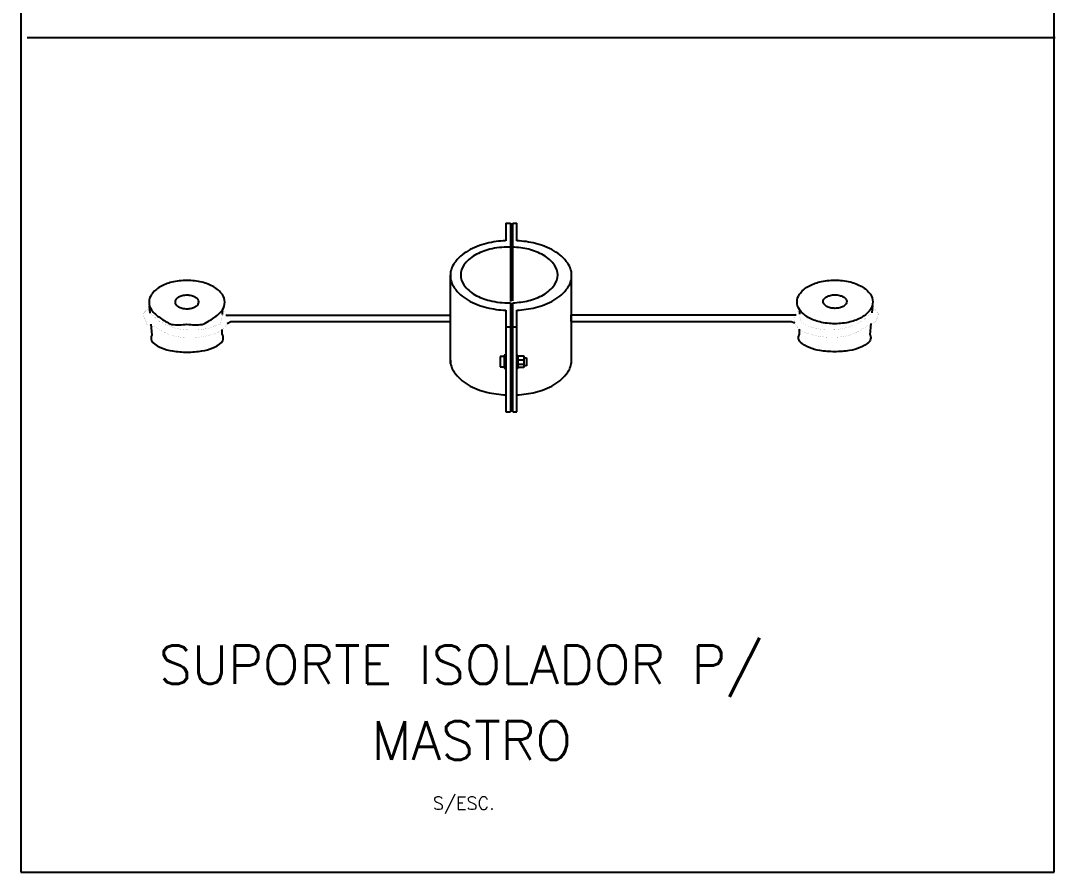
# Model space of a CAD drawing. Extents: x 0 to 0.08, y 0 to 0.13.
# Drawn here: x 0 to 0.0804, y 0 to 0.0662 of the extents above; entities that cross this region are included whole.
import ezdxf

# ---------------------------------------------------------------- set-up
doc = ezdxf.new("R2010")
doc.units = 0
doc.header["$LTSCALE"] = 250
doc.header["$MEASUREMENT"] = 0
doc.layers.add('PARA-RAIOS', color=7, linetype='CONTINUOUS')
doc.styles.add('ROMANS', font='ROMANS', dxfattribs={"height": 150})

msp = doc.modelspace()

# ---------------------------------------------------------------- linework, layer by layer
at = {"layer": 'PARA-RAIOS'}
for p, q in [((0, 0.1302), (0, 0)), ((0.0803, 0), (0.0803, 0.1302)), ((0.0005, 0.0649), (0.0804, 0.0649)), ((0.037702, 0.050457), (0.038074, 0.050457)), ((0.037702, 0.050457), (0.037702, 0.049096)), ((0.038074, 0.050457), (0.038074, 0.044369)), ((0.038233, 0.044419), (0.038233, 0.050457)), ((0.038233, 0.050457), (0.038558, 0.050457)), ((0.038558, 0.049086), (0.038558, 0.050457)), ((0.033407, 0.039548), (0.033407, 0.046431)), ((0.038074, 0.046184), (0.038215, 0.046184)), ((0.042794, 0.039552), (0.042794, 0.046403)), ((0.038233, 0.045573), (0.038074, 0.045573)), ((0.038074, 0.044259), (0.038074, 0.0358)), ((0.038233, 0.0358), (0.038233, 0.044275)), ((0.009991, 0.044041), (0.010043, 0.043475)), ((0.015663, 0.043698), (0.015663, 0.043353)), ((0.037702, 0.043689), (0.037702, 0.0358)), ((0.037702, 0.043681), (0.037702, 0.042031)), ((0.038558, 0.0358), (0.038558, 0.043689)), ((0.038558, 0.043539), (0.038558, 0.043681)), ((0.060528, 0.043726), (0.060528, 0.043381)), ((0.066199, 0.04407), (0.066148, 0.043504)), ((0.033402, 0.043297), (0.015941, 0.043297)), ((0.016328, 0.042781), (0.016044, 0.042645)), ((0.033399, 0.042781), (0.016328, 0.042781)), ((0.033402, 0.042796), (0.033402, 0.043297)), ((0.042788, 0.043326), (0.06025, 0.043326)), ((0.042788, 0.042827), (0.042788, 0.043326)), ((0.042791, 0.042827), (0.059862, 0.042827)), ((0.059862, 0.042827), (0.060147, 0.042727)), ((0.066071, 0.042651), (0.065992, 0.041783)), ((0.01012, 0.04261), (0.010198, 0.041755)), ((0.015659, 0.041799), (0.015659, 0.042188)), ((0.037698, 0.042392), (0.038064, 0.042392)), ((0.038229, 0.042392), (0.038553, 0.042392)), ((0.060532, 0.041828), (0.060532, 0.042216)), ((0.038554, 0.040207), (0.038639, 0.040207)), ((0.038639, 0.040207), (0.038639, 0.039172)), ((0.037575, 0.040106), (0.03725, 0.040106)), ((0.03725, 0.040106), (0.03725, 0.039287)), ((0.037575, 0.040188), (0.037575, 0.0392)), ((0.037697, 0.040188), (0.037575, 0.040188)), ((0.037697, 0.03999), (0.037707, 0.03999)), ((0.038074, 0.03999), (0.038215, 0.03999)), ((0.038639, 0.04015), (0.039099, 0.04015)), ((0.038639, 0.039831), (0.039099, 0.039831)), ((0.038639, 0.039511), (0.039099, 0.039511)), ((0.039099, 0.04015), (0.039099, 0.039238)), ((0.039099, 0.03999), (0.039305, 0.03999)), ((0.039305, 0.03999), (0.039305, 0.03938)), ((0.03725, 0.039287), (0.037575, 0.039287)), ((0.037575, 0.0392), (0.037679, 0.0392)), ((0.038233, 0.03938), (0.038074, 0.03938)), ((0.038639, 0.039172), (0.038554, 0.039172)), ((0.039099, 0.039238), (0.038647, 0.039238)), ((0.039305, 0.03938), (0.039099, 0.03938)), ((0.037702, 0.0358), (0.038074, 0.0358)), ((0.038233, 0.0358), (0.038558, 0.0358)), ((0, 0), (0.0803, 0))]:
    msp.add_line(p, q, dxfattribs=at)
for points in [[(0.037686, 0.049101, 0.045852), (0.036209, 0.048888, 0.072244), (0.034769, 0.048316, 0.106598), (0.033694, 0.047344, 0.157078), (0.033389, 0.046396, 0.157078)], [(0.038064, 0.049128, 0.000295), (0.038074, 0.049128, 0.058646)], [(0.038551, 0.043692, 0.044808), (0.039994, 0.043903, 0.072244), (0.041434, 0.044475, 0.106598), (0.042508, 0.045447, 0.157078), (0.042814, 0.046396, 0.157078), (0.042508, 0.047344, 0.106598), (0.041434, 0.048316, 0.072244), (0.039994, 0.048888, 0.044583), (0.038558, 0.049098, 0.058646)], [(0.038069, 0.048606, 0.00414), (0.037962, 0.048607, 0.058646), (0.036448, 0.048429, 0.072244), (0.035296, 0.047971, 0.106598), (0.034436, 0.047193, 0.157078), (0.034192, 0.046434, 0.157078)], [(0.038236, 0.044271, 0.043567), (0.039475, 0.04444, 0.072244), (0.040627, 0.044898, 0.106598), (0.041487, 0.045676, 0.157078), (0.041731, 0.046434, 0.157078), (0.041487, 0.047193, 0.106598), (0.040627, 0.047971, 0.072244), (0.039475, 0.048429, 0.04854), (0.038224, 0.048602, 0.058654)], [(0.033389, 0.046396, 0.157078), (0.033694, 0.045447, 0.106598), (0.034769, 0.044475, 0.072244), (0.036209, 0.043903, 0.046339), (0.037701, 0.04369, 0.058646)], [(0.034192, 0.046434, 0.157078), (0.034436, 0.045676, 0.106598), (0.035296, 0.044898, 0.072244), (0.036448, 0.04444, 0.056415), (0.038022, 0.044262, 0.001232), (0.038054, 0.044262, 0.071383)], [(0.066009, 0.041777, -0.118063), (0.066061, 0.04156, -0.207118), (0.06591, 0.041211, -0.09604), (0.065238, 0.040788, -0.052844), (0.064399, 0.04056, -0.039949), (0.063253, 0.040468, -0.039949), (0.062107, 0.04056, -0.052844), (0.061267, 0.040788, -0.09604), (0.060596, 0.041211, -0.207118), (0.060445, 0.04156, -0.150051), (0.060527, 0.041829, -0.059662)], [(0.010182, 0.041749, 0.118063), (0.01013, 0.041532, 0.207118), (0.010281, 0.041183, 0.09604), (0.010952, 0.04076, 0.052844), (0.011792, 0.040531, 0.039949), (0.012938, 0.04044, 0.039949), (0.014084, 0.040531, 0.052844), (0.014923, 0.04076, 0.09604), (0.015595, 0.041183, 0.207118), (0.015746, 0.041532, 0.150051), (0.015663, 0.0418, 0.059662)], [(0.033389, 0.039818, 0.157078), (0.033694, 0.03887, 0.106598), (0.034769, 0.037898, 0.072244), (0.036209, 0.037325, 0.046661), (0.037712, 0.037112, 0.058646)], [(0.038549, 0.037115, 0.04486), (0.039994, 0.037325, 0.072244), (0.041434, 0.037898, 0.106598), (0.042508, 0.03887, 0.151332), (0.042813, 0.039781, 0.157078)]]:
    msp.add_lwpolyline(points, format="xyb", dxfattribs=at)
for points in [[(0.009972, 0.044311, 0.157078), (0.010163, 0.043719, 0.106598), (0.010834, 0.043111, 0.072244), (0.011734, 0.042596, 0.058646), (0.012917, 0.0426, 0.058646), (0.0141, 0.042596, 0.072244), (0.015, 0.043111, 0.106598), (0.015671, 0.043719, 0.157078), (0.015862, 0.044311, 0.157078), (0.015671, 0.044904, 0.106598), (0.015, 0.045511, 0.072244), (0.0141, 0.045869, 0.058646), (0.012917, 0.046009, 0.058646), (0.011734, 0.045869, 0.072244), (0.010834, 0.045511, 0.106598), (0.010163, 0.044904, 0.157078)], [(0.066219, 0.04434, -0.157078), (0.066028, 0.043747, -0.106598), (0.065356, 0.04314, -0.072244), (0.064456, 0.042782, -0.058646), (0.063273, 0.042643, -0.058646), (0.062091, 0.042782, -0.072244), (0.061191, 0.04314, -0.106598), (0.060519, 0.043747, -0.157078), (0.060328, 0.04434, -0.157078), (0.060519, 0.044933, -0.106598), (0.061191, 0.04554, -0.072244), (0.062091, 0.045898, -0.058646), (0.063273, 0.046037, -0.058646), (0.064456, 0.045898, -0.072244), (0.065356, 0.04554, -0.106598), (0.066028, 0.044933, -0.157078)], [(0.012917, 0.04486, 0.05779), (0.012546, 0.044817, 0.071454), (0.012264, 0.044707, 0.106428), (0.012053, 0.044519, 0.158931), (0.011994, 0.044336, 0.158931), (0.012053, 0.044154, 0.106428), (0.012264, 0.043966, 0.071454), (0.012546, 0.043855, 0.05779), (0.012917, 0.043812, 0.05779), (0.013288, 0.043855, 0.071454), (0.01357, 0.043966, 0.106428), (0.013781, 0.044154, 0.158931), (0.013841, 0.044336, 0.158931), (0.013781, 0.044519, 0.106428), (0.01357, 0.044707, 0.071454), (0.013288, 0.044817, 0.05779)], [(0.063273, 0.044889, -0.05779), (0.063645, 0.044846, -0.071454), (0.063926, 0.044736, -0.106428), (0.064137, 0.044547, -0.158931), (0.064197, 0.044365, -0.158931), (0.064137, 0.044182, -0.106428), (0.063926, 0.043994, -0.071454), (0.063645, 0.043884, -0.05779), (0.063273, 0.043841, -0.05779), (0.062902, 0.043884, -0.071454), (0.06262, 0.043994, -0.106428), (0.062409, 0.044182, -0.158931), (0.06235, 0.044365, -0.158931), (0.062409, 0.044547, -0.106428), (0.06262, 0.044736, -0.071454), (0.062902, 0.044846, -0.05779)]]:
    msp.add_lwpolyline(points, format="xyb", close=True, dxfattribs=at)
for points, const_width in [([(0.009816, 0.042573), (0.009747, 0.042788), (0.009692, 0.042898), (0.009648, 0.043017), (0.009615, 0.043084), (0.009591, 0.043146), (0.009575, 0.043205), (0.009565, 0.04326), (0.00956, 0.043309), (0.009559, 0.043352), (0.009561, 0.043391), (0.009567, 0.043424), (0.009574, 0.043454), (0.009584, 0.04348), (0.009596, 0.043503), (0.009609, 0.043524), (0.009624, 0.043544), (0.00964, 0.043563), (0.009658, 0.043582), (0.009676, 0.0436), (0.009696, 0.043618), (0.009717, 0.043636), (0.00974, 0.043655), (0.009764, 0.043674), (0.00979, 0.043694), (0.009817, 0.043715), (0.009846, 0.043737), (0.009876, 0.043759), (0.009906, 0.043782), (0.009935, 0.043806), (0.009965, 0.04383), (0.009992, 0.043854), (0.010019, 0.043879)], 0.0000104), ([(0.015647, 0.043651), (0.015749, 0.043605), (0.015833, 0.043555), (0.015901, 0.043501), (0.015955, 0.043443), (0.015997, 0.043382), (0.016028, 0.043319), (0.016051, 0.043255), (0.016068, 0.04319), (0.01608, 0.043125), (0.016088, 0.043059), (0.016091, 0.042979), (0.016089, 0.042892), (0.016081, 0.042651), (0.016068, 0.042783), (0.016048, 0.042575), (0.016021, 0.0426), (0.015987, 0.04247), (0.015947, 0.042511), (0.015899, 0.04244), (0.015845, 0.04237), (0.015785, 0.042302), (0.015717, 0.042236), (0.015644, 0.042173), (0.015564, 0.042114), (0.015478, 0.042058), (0.015385, 0.042007), (0.015286, 0.041959), (0.01518, 0.041914), (0.015067, 0.041872), (0.014947, 0.041832), (0.01482, 0.041794), (0.014686, 0.041758), (0.014544, 0.041723), (0.014395, 0.041689), (0.014238, 0.041658), (0.014075, 0.04163), (0.013905, 0.041605), (0.013729, 0.041585), (0.013546, 0.041569), (0.013356, 0.041559), (0.013162, 0.041555), (0.012962, 0.041558), (0.01276, 0.041567), (0.012558, 0.041584), (0.012355, 0.041609), (0.012155, 0.041642), (0.011959, 0.041684), (0.011768, 0.041735), (0.011583, 0.041796), (0.011397, 0.041871), (0.011202, 0.041964), (0.01099, 0.042077), (0.010754, 0.042216), (0.010485, 0.042384), (0.010175, 0.042475), (0.009817, 0.042578)], 0.00000624), ([(0.015647, 0.043444), (0.015656, 0.043284), (0.015647, 0.043144), (0.015622, 0.043017), (0.015581, 0.042892), (0.015526, 0.042573), (0.015458, 0.042586), (0.01538, 0.04261), (0.015291, 0.042603), (0.015194, 0.042444), (0.015088, 0.042492), (0.014974, 0.042438), (0.014851, 0.042388), (0.01472, 0.042343), (0.01458, 0.042302), (0.014431, 0.042265), (0.014273, 0.042232), (0.014107, 0.042204), (0.013931, 0.042182), (0.013746, 0.042165), (0.01355, 0.042155), (0.013345, 0.042152), (0.013128, 0.042157), (0.0129, 0.04217), (0.012661, 0.042192), (0.012409, 0.042225), (0.012141, 0.042277), (0.011852, 0.042359), (0.011537, 0.04248), (0.011192, 0.042624), (0.010813, 0.042795), (0.010395, 0.043179), (0.010104, 0.043417)], 0.00000624), ([(0.060544, 0.04368), (0.060441, 0.043634), (0.060357, 0.043584), (0.060289, 0.043529), (0.060235, 0.043471), (0.060194, 0.043411), (0.060163, 0.043348), (0.06014, 0.043284), (0.060123, 0.043219), (0.06011, 0.043153), (0.060102, 0.043088), (0.060099, 0.043011), (0.060101, 0.042934), (0.060109, 0.042794), (0.060123, 0.04282), (0.060143, 0.042751), (0.06017, 0.042681), (0.060203, 0.042611), (0.060244, 0.04254), (0.060291, 0.042469), (0.060345, 0.042399), (0.060406, 0.042331), (0.060473, 0.042265), (0.060547, 0.042202), (0.060627, 0.042142), (0.060713, 0.042087), (0.060806, 0.042036), (0.060905, 0.041988), (0.061011, 0.041943), (0.061123, 0.041901), (0.061243, 0.041861), (0.06137, 0.041823), (0.061505, 0.041787), (0.061647, 0.041751), (0.061796, 0.041718), (0.061952, 0.041687), (0.062115, 0.041659), (0.062285, 0.041634), (0.062462, 0.041613), (0.062645, 0.041598), (0.062834, 0.041588), (0.063029, 0.041584), (0.063228, 0.041586), (0.06343, 0.041596), (0.063633, 0.041613), (0.063835, 0.041637), (0.064035, 0.041671), (0.064232, 0.041713), (0.064423, 0.041764), (0.064608, 0.041825), (0.064794, 0.0419), (0.064989, 0.041992), (0.0652, 0.042106), (0.065437, 0.042245), (0.065706, 0.042413), (0.066015, 0.042614), (0.066374, 0.042757)], 0.00000624), ([(0.060544, 0.043473), (0.060534, 0.043312), (0.060543, 0.043173), (0.060569, 0.043046), (0.06061, 0.042921), (0.060665, 0.042763), (0.060732, 0.042776), (0.060811, 0.042705), (0.060899, 0.042639), (0.060997, 0.042578), (0.061102, 0.042521), (0.061217, 0.042467), (0.061339, 0.042417), (0.061471, 0.042372), (0.061611, 0.04233), (0.06176, 0.042293), (0.061917, 0.042261), (0.062084, 0.042233), (0.06226, 0.042211), (0.062445, 0.042194), (0.06264, 0.042184), (0.062846, 0.042181), (0.063062, 0.042186), (0.06329, 0.042199), (0.063529, 0.042221), (0.063781, 0.042254), (0.064049, 0.042306), (0.064339, 0.042388), (0.064653, 0.042509), (0.064998, 0.042679), (0.065377, 0.042825), (0.065796, 0.043208), (0.066086, 0.043446)], 0.00000624), ([(0.066375, 0.042752), (0.066443, 0.04283), (0.066499, 0.04294), (0.066543, 0.043045), (0.066576, 0.043113), (0.066599, 0.043175), (0.066615, 0.043234), (0.066625, 0.043288), (0.06663, 0.043338), (0.066631, 0.043381), (0.066629, 0.043419), (0.066624, 0.043453), (0.066616, 0.043482), (0.066607, 0.043508), (0.066595, 0.043532), (0.066581, 0.043553), (0.066566, 0.043573), (0.06655, 0.043592), (0.066533, 0.04361), (0.066515, 0.043629), (0.066495, 0.043647), (0.066474, 0.043665), (0.066451, 0.043683), (0.066427, 0.043703), (0.066401, 0.043723), (0.066373, 0.043743), (0.066344, 0.043765), (0.066315, 0.043788), (0.066285, 0.043811), (0.066255, 0.043835), (0.066226, 0.043859), (0.066198, 0.043883), (0.066172, 0.043908)], 0.0000104)]:
    msp.add_lwpolyline(points, dxfattribs=dict(at, const_width=const_width))

# ---------------------------------------------------------------- texts
at = {"layer": 'PARA-RAIOS', "style": 'ROMANS'}
for s, height, p in [('SUPORTE ISOLADOR P/', 0.003, (0.01073, 0.014644)), ('MASTRO', 0.003, (0.027272, 0.008746)), ('S/ESC.', 0.001, (0.032034, 0.004874))]:
    msp.add_text(s, height=height, dxfattribs=at).set_placement(p)

doc.saveas('drawing.dxf')
